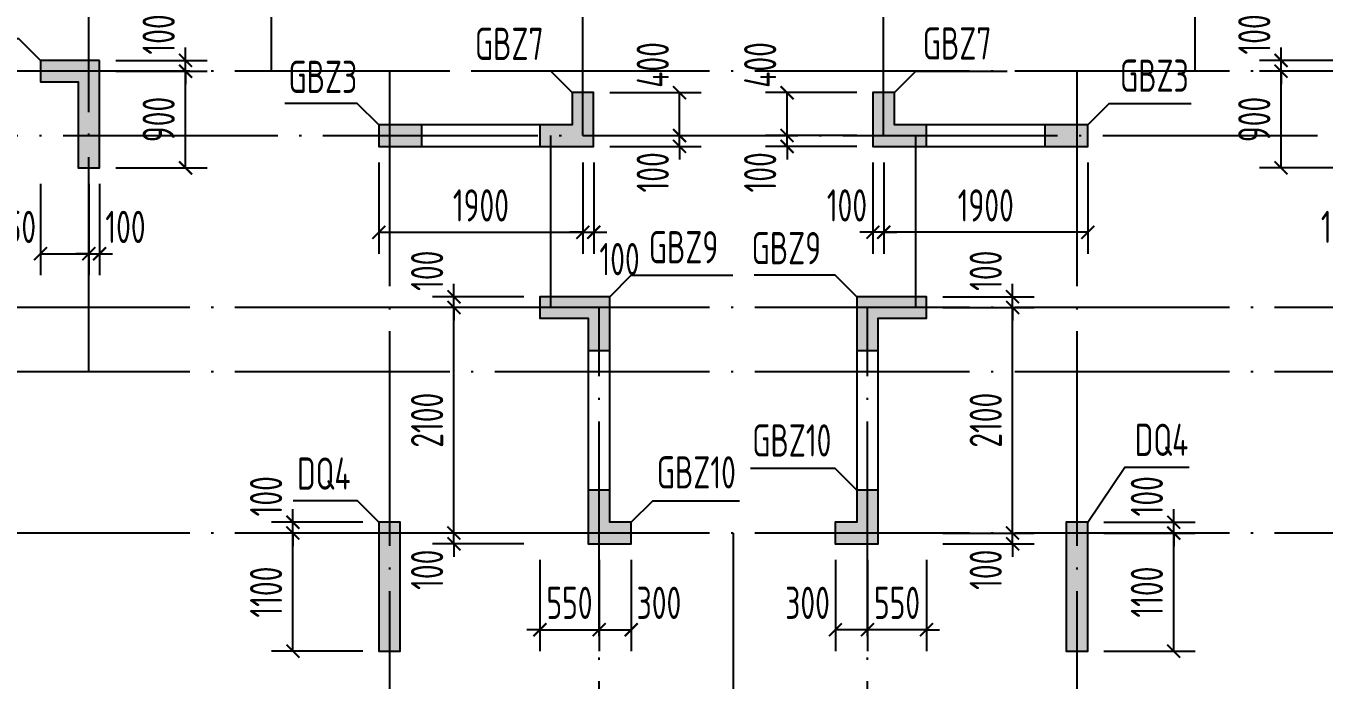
# Model space of a CAD drawing. Extents: x -812054 to 22247, y -644080 to 1003627.
# Drawn here: x -474868 to -462783, y -357095 to -351005 of the extents above; entities that cross this region are included whole.
import ezdxf
from ezdxf.enums import TextEntityAlignment as Align

# ---------------------------------------------------------------- set-up
doc = ezdxf.new("R2010")
doc.units = 0
doc.header["$LTSCALE"] = 1000
doc.linetypes.add('DOTE', pattern=[2.42, 2, -0.2, 0.02, -0.2])
doc.layers.get('0').update_dxf_attribs({"linetype": 'CONTINUOUS'})
doc.layers.get('DEFPOINTS').update_dxf_attribs({"linetype": 'CONTINUOUS'})
for name, color, linetype in [('A-DOTE', 10, 'DOTE'), ('S-Q墙实线', 6, 'CONTINUOUS'), ('S-Q墙标注', 3, 'CONTINUOUS'), ('S-X详图填充', 252, 'CONTINUOUS'), ('S-X详图实线', 4, 'CONTINUOUS'), ('S-Z柱编号', 6, 'CONTINUOUS')]:
    doc.layers.add(name, color=color, linetype=linetype)
doc.styles.add('TSSD_REIN', font='tssdeng.shx', dxfattribs={"width": 0.7, "height": 300, "bigfont": 'tssdchn.shx'})
doc.styles.add('结构文字', font='zstxt.shx', dxfattribs={"width": 0.7, "bigfont": 'zshz.shx'})
doc.dimstyles.new('STRUCK', dxfattribs={"dimtxt": 400, "dimasz": 121, "dimexe": 200, "dimexo": 150, "dimgap": 115, "dimtad": 1, "dimdec": 0, "dimdsep": 46, "dimtxsty": '结构文字', "dimblk": 'ARCHTICK', "dimcen": 400, "dimclrd": 3, "dimclre": 3, "dimclrt": 7, "dimadec": 0, "dimazin": 0, "dimtfac": 1, "dimtdec": 0, "dimtix": 1, "dimtmove": 2, "dimatfit": 3, "dimldrblk": '_DIMX', "dimfxl": 1, "dimtolj": 1, "dimtzin": 0, "dimarcsym": 0})

# ---------------------------------------------------------------- blocks, each defined once
blk = doc.blocks.new('20210726.16395156')
at = {"layer": 'A-DOTE'}
for p, q in [((11100, 10900), (11100, 18249.9)), ((12800, 13700), (12800, 18249.9)), ((15700, 13100.3), (15700, 18249.9)), ((18500, 13100.3), (18500, 18249.9)), ((21400, 13700), (21400, 18249.9)), ((55600, 13700), (3600, 13700)), ((13900.2, 13700), (13900, 3600)), ((20299.8, 13700), (20300, 3600)), ((3600, 13100.3), (55600, 13100.3)), ((15400, 11500), (15400, 13100)), ((18800, 11500), (18800, 13100)), ((55600, 11500), (3600, 11500)), ((15850, 3600), (15850, 11500)), ((18350, 3600.1), (18350, 11500)), ((55600, 10900), (3600, 10900)), ((55600, 9400), (3600, 9400)), ((17100, 9400), (17100, 3600))]:
    blk.add_line(p, q, dxfattribs=at)
blk = doc.blocks.new('_ArchTick')
at = {"color": 0, "linetype": 'ByBlock', "const_width": 0.15}
blk.add_lwpolyline([(-0.5, -0.5), (0.5, 0.5)], dxfattribs=at)
blk = doc.blocks.new('*D2035')
at = {"layer": 'DEFPOINTS', "color": 0, "transparency": 16777216}
for p in [(-474183, -351426), (-473383, -351426), (-474183, -352326)]:
    blk.add_point(p, dxfattribs=at)
at = {"layer": 'S-Q墙标注', "color": 3, "lineweight": -2, "transparency": 16777216}
for p, q in [((-474033, -351426), (-473183, -351426)), ((-473383, -352326), (-473383, -351426)), ((-474033, -352326), (-473183, -352326))]:
    blk.add_line(p, q, dxfattribs=at)
at = {"layer": 'S-Q墙标注', "color": 3, "lineweight": -2, "transparency": 16777216, "xscale": 121, "yscale": 121, "zscale": 121}
for p, rotation in [((-473383, -351426), 90), ((-473383, -352326), 270)]:
    blk.add_blockref('_ArchTick', p, dxfattribs=dict(at, rotation=rotation))
at = {"layer": 'S-Q墙标注', "color": 7, "transparency": 16777216, "insert": (-473633, -351876), "char_height": 300, "attachment_point": 5, "rotation": 90, "style": 'TSSD_REIN'}
blk.add_mtext('\\A1;900', dxfattribs=at)
blk = doc.blocks.new('_DIMX')
blk.add_line((-150, 0), (150, 0))
at = {"const_width": 50}
blk.add_lwpolyline([(-70, -70), (70, 70)], dxfattribs=at)
blk = doc.blocks.new('*D2036')
at = {"layer": 'DEFPOINTS', "color": 0, "transparency": 16777216}
for p in [(-474183, -351326), (-474183, -351426), (-473383, -351326)]:
    blk.add_point(p, dxfattribs=at)
at = {"layer": 'S-Q墙标注', "color": 3, "lineweight": -2, "transparency": 16777216}
for p, q in [((-473383, -351326), (-473383, -351205)), ((-474033, -351326), (-473183, -351326)), ((-474033, -351426), (-473183, -351426)), ((-473383, -351426), (-473383, -351326)), ((-473383, -351426), (-473383, -351547))]:
    blk.add_line(p, q, dxfattribs=at)
at = {"layer": 'S-Q墙标注', "color": 3, "lineweight": -2, "transparency": 16777216, "xscale": 121, "yscale": 121, "zscale": 121}
for p, rotation in [((-473383, -351326), 270), ((-473383, -351426), 90)]:
    blk.add_blockref('_ArchTick', p, dxfattribs=dict(at, rotation=rotation))
at = {"layer": 'S-Q墙标注', "color": 7, "transparency": 16777216, "insert": (-473633, -351084), "char_height": 300, "attachment_point": 5, "rotation": 90, "style": 'TSSD_REIN'}
blk.add_mtext('\\A1;100', dxfattribs=at)
blk = doc.blocks.new('*D2037')
at = {"layer": 'DEFPOINTS', "color": 0, "transparency": 16777216}
for p in [(-474733, -352326), (-474283, -352326), (-474283, -353126)]:
    blk.add_point(p, dxfattribs=at)
at = {"layer": 'S-Q墙标注', "color": 3, "lineweight": -2, "transparency": 16777216}
for p, q in [((-474733, -352476), (-474733, -353326)), ((-474283, -352476), (-474283, -353326)), ((-474733, -353126), (-474283, -353126))]:
    blk.add_line(p, q, dxfattribs=at)
at = {"layer": 'S-Q墙标注', "color": 3, "lineweight": -2, "transparency": 16777216, "xscale": 121, "yscale": 121, "zscale": 121, "rotation": 180}
blk.add_blockref('_ArchTick', (-474733, -353126), dxfattribs=at)
at = {"layer": 'S-Q墙标注', "color": 3, "lineweight": -2, "transparency": 16777216, "xscale": 121, "yscale": 121, "zscale": 121}
blk.add_blockref('_ArchTick', (-474283, -353126), dxfattribs=at)
at = {"layer": 'S-Q墙标注', "color": 7, "transparency": 16777216, "insert": (-474991, -352876), "char_height": 300, "attachment_point": 5, "style": 'TSSD_REIN'}
blk.add_mtext('\\A1;450', dxfattribs=at)
blk = doc.blocks.new('*D2038')
at = {"layer": 'DEFPOINTS', "color": 0, "transparency": 16777216}
for p in [(-474283, -352326), (-474183, -352326), (-474183, -353126)]:
    blk.add_point(p, dxfattribs=at)
at = {"layer": 'S-Q墙标注', "color": 3, "lineweight": -2, "transparency": 16777216}
for p, q in [((-474283, -352476), (-474283, -353326)), ((-474183, -352476), (-474183, -353326)), ((-474283, -353126), (-474404, -353126)), ((-474283, -353126), (-474183, -353126)), ((-474183, -353126), (-474062, -353126))]:
    blk.add_line(p, q, dxfattribs=at)
at = {"layer": 'S-Q墙标注', "color": 3, "lineweight": -2, "transparency": 16777216, "xscale": 121, "yscale": 121, "zscale": 121}
blk.add_blockref('_ArchTick', (-474283, -353126), dxfattribs=at)
at = {"layer": 'S-Q墙标注', "color": 3, "lineweight": -2, "transparency": 16777216, "xscale": 121, "yscale": 121, "zscale": 121, "rotation": 180}
blk.add_blockref('_ArchTick', (-474183, -353126), dxfattribs=at)
at = {"layer": 'S-Q墙标注', "color": 7, "transparency": 16777216, "insert": (-473942, -352876), "char_height": 300, "attachment_point": 5, "style": 'TSSD_REIN'}
blk.add_mtext('\\A1;100', dxfattribs=at)
blk = doc.blocks.new('*D2039')
at = {"layer": 'DEFPOINTS', "color": 0, "transparency": 16777216}
for p in [(-469583, -352026), (-468783, -352026), (-469583, -352126)]:
    blk.add_point(p, dxfattribs=at)
at = {"layer": 'S-Q墙标注', "color": 3, "lineweight": -2, "transparency": 16777216}
for p, q in [((-468783, -352026), (-468783, -351905)), ((-469433, -352026), (-468583, -352026)), ((-468783, -352126), (-468783, -352026)), ((-469433, -352126), (-468583, -352126)), ((-468783, -352126), (-468783, -352247))]:
    blk.add_line(p, q, dxfattribs=at)
at = {"layer": 'S-Q墙标注', "color": 3, "lineweight": -2, "transparency": 16777216, "xscale": 121, "yscale": 121, "zscale": 121}
for p, rotation in [((-468783, -352026), 270), ((-468783, -352126), 90)]:
    blk.add_blockref('_ArchTick', p, dxfattribs=dict(at, rotation=rotation))
at = {"layer": 'S-Q墙标注', "color": 7, "transparency": 16777216, "insert": (-469033, -352368), "char_height": 300, "attachment_point": 5, "rotation": 90, "style": 'TSSD_REIN'}
blk.add_mtext('\\A1;100', dxfattribs=at)
blk = doc.blocks.new('*D2040')
at = {"layer": 'DEFPOINTS', "color": 0, "transparency": 16777216}
for p in [(-469583, -351626), (-468783, -351626), (-469583, -352026)]:
    blk.add_point(p, dxfattribs=at)
at = {"layer": 'S-Q墙标注', "color": 3, "lineweight": -2, "transparency": 16777216}
for p, q in [((-469433, -351626), (-468583, -351626)), ((-468783, -352026), (-468783, -351626)), ((-469433, -352026), (-468583, -352026))]:
    blk.add_line(p, q, dxfattribs=at)
at = {"layer": 'S-Q墙标注', "color": 3, "lineweight": -2, "transparency": 16777216, "xscale": 121, "yscale": 121, "zscale": 121}
for p, rotation in [((-468783, -351626), 90), ((-468783, -352026), 270)]:
    blk.add_blockref('_ArchTick', p, dxfattribs=dict(at, rotation=rotation))
at = {"layer": 'S-Q墙标注', "color": 7, "transparency": 16777216, "insert": (-469033, -351368), "char_height": 300, "attachment_point": 5, "rotation": 90, "style": 'TSSD_REIN'}
blk.add_mtext('\\A1;400', dxfattribs=at)
blk = doc.blocks.new('*D2041')
at = {"layer": 'DEFPOINTS', "color": 0, "transparency": 16777216}
for p in [(-471583, -352126), (-469683, -352126), (-469683, -352926)]:
    blk.add_point(p, dxfattribs=at)
at = {"layer": 'S-Q墙标注', "color": 3, "lineweight": -2, "transparency": 16777216}
for p, q in [((-471583, -352276), (-471583, -353126)), ((-469683, -352276), (-469683, -353126)), ((-471583, -352926), (-469683, -352926))]:
    blk.add_line(p, q, dxfattribs=at)
at = {"layer": 'S-Q墙标注', "color": 3, "lineweight": -2, "transparency": 16777216, "xscale": 121, "yscale": 121, "zscale": 121, "rotation": 180}
blk.add_blockref('_ArchTick', (-471583, -352926), dxfattribs=at)
at = {"layer": 'S-Q墙标注', "color": 3, "lineweight": -2, "transparency": 16777216, "xscale": 121, "yscale": 121, "zscale": 121}
blk.add_blockref('_ArchTick', (-469683, -352926), dxfattribs=at)
at = {"layer": 'S-Q墙标注', "color": 7, "transparency": 16777216, "insert": (-470633, -352676), "char_height": 300, "attachment_point": 5, "style": 'TSSD_REIN'}
blk.add_mtext('\\A1;1900', dxfattribs=at)
blk = doc.blocks.new('*D2042')
at = {"layer": 'DEFPOINTS', "color": 0, "transparency": 16777216}
for p in [(-469683, -352126), (-469583, -352126), (-469583, -352926)]:
    blk.add_point(p, dxfattribs=at)
at = {"layer": 'S-Q墙标注', "color": 3, "lineweight": -2, "transparency": 16777216}
for p, q in [((-469683, -352276), (-469683, -353126)), ((-469583, -352276), (-469583, -353126)), ((-469683, -352926), (-469804, -352926)), ((-469683, -352926), (-469583, -352926)), ((-469583, -352926), (-469462, -352926))]:
    blk.add_line(p, q, dxfattribs=at)
at = {"layer": 'S-Q墙标注', "color": 3, "lineweight": -2, "transparency": 16777216, "xscale": 121, "yscale": 121, "zscale": 121}
blk.add_blockref('_ArchTick', (-469683, -352926), dxfattribs=at)
at = {"layer": 'S-Q墙标注', "color": 3, "lineweight": -2, "transparency": 16777216, "xscale": 121, "yscale": 121, "zscale": 121, "rotation": 180}
blk.add_blockref('_ArchTick', (-469583, -352926), dxfattribs=at)
at = {"layer": 'S-Q墙标注', "color": 7, "transparency": 16777216, "insert": (-469342, -353176), "char_height": 300, "attachment_point": 5, "style": 'TSSD_REIN'}
blk.add_mtext('\\A1;100', dxfattribs=at)
blk = doc.blocks.new('*D2047')
at = {"layer": 'DEFPOINTS', "color": 0, "transparency": 16777216}
for p in [(-470884, -355726), (-470084, -355726), (-470084, -355826)]:
    blk.add_point(p, dxfattribs=at)
at = {"layer": 'S-Q墙标注', "color": 3, "lineweight": -2, "transparency": 16777216}
for p, q in [((-470884, -355726), (-470884, -355605)), ((-470234, -355726), (-471084, -355726)), ((-470884, -355826), (-470884, -355726)), ((-470234, -355826), (-471084, -355826)), ((-470884, -355826), (-470884, -355947))]:
    blk.add_line(p, q, dxfattribs=at)
at = {"layer": 'S-Q墙标注', "color": 3, "lineweight": -2, "transparency": 16777216, "xscale": 121, "yscale": 121, "zscale": 121}
for p, rotation in [((-470884, -355726), 270), ((-470884, -355826), 90)]:
    blk.add_blockref('_ArchTick', p, dxfattribs=dict(at, rotation=rotation))
at = {"layer": 'S-Q墙标注', "color": 7, "transparency": 16777216, "insert": (-471134, -356068), "char_height": 300, "attachment_point": 5, "rotation": 90, "style": 'TSSD_REIN'}
blk.add_mtext('\\A1;100', dxfattribs=at)
blk = doc.blocks.new('*D2048')
at = {"layer": 'DEFPOINTS', "color": 0, "transparency": 16777216}
for p in [(-470884, -353626), (-470084, -353626), (-470084, -355726)]:
    blk.add_point(p, dxfattribs=at)
at = {"layer": 'S-Q墙标注', "color": 3, "lineweight": -2, "transparency": 16777216}
for p, q in [((-470234, -353626), (-471084, -353626)), ((-470884, -355726), (-470884, -353626)), ((-470234, -355726), (-471084, -355726))]:
    blk.add_line(p, q, dxfattribs=at)
at = {"layer": 'S-Q墙标注', "color": 3, "lineweight": -2, "transparency": 16777216, "xscale": 121, "yscale": 121, "zscale": 121}
for p, rotation in [((-470884, -353626), 90), ((-470884, -355726), 270)]:
    blk.add_blockref('_ArchTick', p, dxfattribs=dict(at, rotation=rotation))
at = {"layer": 'S-Q墙标注', "color": 7, "transparency": 16777216, "insert": (-471134, -354676), "char_height": 300, "attachment_point": 5, "rotation": 90, "style": 'TSSD_REIN'}
blk.add_mtext('\\A1;2100', dxfattribs=at)
blk = doc.blocks.new('*D2049')
at = {"layer": 'DEFPOINTS', "color": 0, "transparency": 16777216}
for p in [(-470884, -353526), (-470084, -353526), (-470084, -353626)]:
    blk.add_point(p, dxfattribs=at)
at = {"layer": 'S-Q墙标注', "color": 3, "lineweight": -2, "transparency": 16777216}
for p, q in [((-470884, -353526), (-470884, -353405)), ((-470234, -353526), (-471084, -353526)), ((-470884, -353626), (-470884, -353526)), ((-470234, -353626), (-471084, -353626)), ((-470884, -353626), (-470884, -353747))]:
    blk.add_line(p, q, dxfattribs=at)
at = {"layer": 'S-Q墙标注', "color": 3, "lineweight": -2, "transparency": 16777216, "xscale": 121, "yscale": 121, "zscale": 121}
for p, rotation in [((-470884, -353526), 270), ((-470884, -353626), 90)]:
    blk.add_blockref('_ArchTick', p, dxfattribs=dict(at, rotation=rotation))
at = {"layer": 'S-Q墙标注', "color": 7, "transparency": 16777216, "insert": (-471134, -353284), "char_height": 300, "attachment_point": 5, "rotation": 90, "style": 'TSSD_REIN'}
blk.add_mtext('\\A1;100', dxfattribs=at)
blk = doc.blocks.new('*D2066')
at = {"layer": 'DEFPOINTS', "color": 0, "transparency": 16777216}
for p in [(-463183, -351426), (-462383, -351426), (-462383, -352326)]:
    blk.add_point(p, dxfattribs=at)
at = {"layer": 'S-Q墙标注', "color": 3, "lineweight": -2, "transparency": 16777216}
for p, q in [((-462533, -351426), (-463383, -351426)), ((-463183, -352326), (-463183, -351426)), ((-462533, -352326), (-463383, -352326))]:
    blk.add_line(p, q, dxfattribs=at)
at = {"layer": 'S-Q墙标注', "color": 3, "lineweight": -2, "transparency": 16777216, "xscale": 121, "yscale": 121, "zscale": 121}
for p, rotation in [((-463183, -351426), 90), ((-463183, -352326), 270)]:
    blk.add_blockref('_ArchTick', p, dxfattribs=dict(at, rotation=rotation))
at = {"layer": 'S-Q墙标注', "color": 7, "transparency": 16777216, "insert": (-463433, -351876), "char_height": 300, "attachment_point": 5, "rotation": 90, "style": 'TSSD_REIN'}
blk.add_mtext('\\A1;900', dxfattribs=at)
blk = doc.blocks.new('*D2067')
at = {"layer": 'DEFPOINTS', "color": 0, "transparency": 16777216}
for p in [(-463183, -351326), (-462383, -351326), (-462383, -351426)]:
    blk.add_point(p, dxfattribs=at)
at = {"layer": 'S-Q墙标注', "color": 3, "lineweight": -2, "transparency": 16777216}
for p, q in [((-463183, -351326), (-463183, -351205)), ((-462533, -351326), (-463383, -351326)), ((-462533, -351426), (-463383, -351426)), ((-463183, -351426), (-463183, -351326)), ((-463183, -351426), (-463183, -351547))]:
    blk.add_line(p, q, dxfattribs=at)
at = {"layer": 'S-Q墙标注', "color": 3, "lineweight": -2, "transparency": 16777216, "xscale": 121, "yscale": 121, "zscale": 121}
for p, rotation in [((-463183, -351326), 270), ((-463183, -351426), 90)]:
    blk.add_blockref('_ArchTick', p, dxfattribs=dict(at, rotation=rotation))
at = {"layer": 'S-Q墙标注', "color": 7, "transparency": 16777216, "insert": (-463433, -351084), "char_height": 300, "attachment_point": 5, "rotation": 90, "style": 'TSSD_REIN'}
blk.add_mtext('\\A1;100', dxfattribs=at)
blk = doc.blocks.new('*D2069')
at = {"layer": 'DEFPOINTS', "color": 0, "transparency": 16777216}
for p in [(-462383, -352326), (-462283, -352326), (-462383, -353126)]:
    blk.add_point(p, dxfattribs=at)
at = {"layer": 'S-Q墙标注', "color": 3, "lineweight": -2, "transparency": 16777216}
for p, q in [((-462383, -352476), (-462383, -353326)), ((-462283, -352476), (-462283, -353326)), ((-462383, -353126), (-462504, -353126)), ((-462283, -353126), (-462383, -353126)), ((-462283, -353126), (-462162, -353126))]:
    blk.add_line(p, q, dxfattribs=at)
at = {"layer": 'S-Q墙标注', "color": 3, "lineweight": -2, "transparency": 16777216, "xscale": 121, "yscale": 121, "zscale": 121}
blk.add_blockref('_ArchTick', (-462383, -353126), dxfattribs=at)
at = {"layer": 'S-Q墙标注', "color": 3, "lineweight": -2, "transparency": 16777216, "xscale": 121, "yscale": 121, "zscale": 121, "rotation": 180}
blk.add_blockref('_ArchTick', (-462283, -353126), dxfattribs=at)
at = {"layer": 'S-Q墙标注', "color": 7, "transparency": 16777216, "insert": (-462625, -352876), "char_height": 300, "attachment_point": 5, "style": 'TSSD_REIN'}
blk.add_mtext('\\A1;100', dxfattribs=at)
blk = doc.blocks.new('*D2070')
at = {"layer": 'DEFPOINTS', "color": 0, "transparency": 16777216}
for p in [(-467783, -352026), (-466983, -352026), (-466983, -352126)]:
    blk.add_point(p, dxfattribs=at)
at = {"layer": 'S-Q墙标注', "color": 3, "lineweight": -2, "transparency": 16777216}
for p, q in [((-467783, -352026), (-467783, -351905)), ((-467133, -352026), (-467983, -352026)), ((-467783, -352126), (-467783, -352026)), ((-467133, -352126), (-467983, -352126)), ((-467783, -352126), (-467783, -352247))]:
    blk.add_line(p, q, dxfattribs=at)
at = {"layer": 'S-Q墙标注', "color": 3, "lineweight": -2, "transparency": 16777216, "xscale": 121, "yscale": 121, "zscale": 121}
for p, rotation in [((-467783, -352026), 270), ((-467783, -352126), 90)]:
    blk.add_blockref('_ArchTick', p, dxfattribs=dict(at, rotation=rotation))
at = {"layer": 'S-Q墙标注', "color": 7, "transparency": 16777216, "insert": (-468033, -352368), "char_height": 300, "attachment_point": 5, "rotation": 90, "style": 'TSSD_REIN'}
blk.add_mtext('\\A1;100', dxfattribs=at)
blk = doc.blocks.new('*D2071')
at = {"layer": 'DEFPOINTS', "color": 0, "transparency": 16777216}
for p in [(-467783, -351626), (-466983, -351626), (-466983, -352026)]:
    blk.add_point(p, dxfattribs=at)
at = {"layer": 'S-Q墙标注', "color": 3, "lineweight": -2, "transparency": 16777216}
for p, q in [((-467133, -351626), (-467983, -351626)), ((-467783, -352026), (-467783, -351626)), ((-467133, -352026), (-467983, -352026))]:
    blk.add_line(p, q, dxfattribs=at)
at = {"layer": 'S-Q墙标注', "color": 3, "lineweight": -2, "transparency": 16777216, "xscale": 121, "yscale": 121, "zscale": 121}
for p, rotation in [((-467783, -351626), 90), ((-467783, -352026), 270)]:
    blk.add_blockref('_ArchTick', p, dxfattribs=dict(at, rotation=rotation))
at = {"layer": 'S-Q墙标注', "color": 7, "transparency": 16777216, "insert": (-468033, -351368), "char_height": 300, "attachment_point": 5, "rotation": 90, "style": 'TSSD_REIN'}
blk.add_mtext('\\A1;400', dxfattribs=at)
blk = doc.blocks.new('*D2072')
at = {"layer": 'DEFPOINTS', "color": 0, "transparency": 16777216}
for p in [(-466883, -352126), (-464983, -352126), (-466883, -352926)]:
    blk.add_point(p, dxfattribs=at)
at = {"layer": 'S-Q墙标注', "color": 3, "lineweight": -2, "transparency": 16777216}
for p, q in [((-466883, -352276), (-466883, -353126)), ((-464983, -352276), (-464983, -353126)), ((-464983, -352926), (-466883, -352926))]:
    blk.add_line(p, q, dxfattribs=at)
at = {"layer": 'S-Q墙标注', "color": 3, "lineweight": -2, "transparency": 16777216, "xscale": 121, "yscale": 121, "zscale": 121, "rotation": 180}
blk.add_blockref('_ArchTick', (-466883, -352926), dxfattribs=at)
at = {"layer": 'S-Q墙标注', "color": 3, "lineweight": -2, "transparency": 16777216, "xscale": 121, "yscale": 121, "zscale": 121}
blk.add_blockref('_ArchTick', (-464983, -352926), dxfattribs=at)
at = {"layer": 'S-Q墙标注', "color": 7, "transparency": 16777216, "insert": (-465933, -352676), "char_height": 300, "attachment_point": 5, "style": 'TSSD_REIN'}
blk.add_mtext('\\A1;1900', dxfattribs=at)
blk = doc.blocks.new('*D2073')
at = {"layer": 'DEFPOINTS', "color": 0, "transparency": 16777216}
for p in [(-466983, -352126), (-466883, -352126), (-466983, -352926)]:
    blk.add_point(p, dxfattribs=at)
at = {"layer": 'S-Q墙标注', "color": 3, "lineweight": -2, "transparency": 16777216}
for p, q in [((-466983, -352276), (-466983, -353126)), ((-466883, -352276), (-466883, -353126)), ((-466983, -352926), (-467104, -352926)), ((-466883, -352926), (-466983, -352926)), ((-466883, -352926), (-466762, -352926))]:
    blk.add_line(p, q, dxfattribs=at)
at = {"layer": 'S-Q墙标注', "color": 3, "lineweight": -2, "transparency": 16777216, "xscale": 121, "yscale": 121, "zscale": 121}
blk.add_blockref('_ArchTick', (-466983, -352926), dxfattribs=at)
at = {"layer": 'S-Q墙标注', "color": 3, "lineweight": -2, "transparency": 16777216, "xscale": 121, "yscale": 121, "zscale": 121, "rotation": 180}
blk.add_blockref('_ArchTick', (-466883, -352926), dxfattribs=at)
at = {"layer": 'S-Q墙标注', "color": 7, "transparency": 16777216, "insert": (-467225, -352676), "char_height": 300, "attachment_point": 5, "style": 'TSSD_REIN'}
blk.add_mtext('\\A1;100', dxfattribs=at)
blk = doc.blocks.new('*D2078')
at = {"layer": 'DEFPOINTS', "color": 0, "transparency": 16777216}
for p in [(-466483, -355726), (-465683, -355726), (-466483, -355826)]:
    blk.add_point(p, dxfattribs=at)
at = {"layer": 'S-Q墙标注', "color": 3, "lineweight": -2, "transparency": 16777216}
for p, q in [((-465683, -355726), (-465683, -355605)), ((-466333, -355726), (-465483, -355726)), ((-465683, -355826), (-465683, -355726)), ((-466333, -355826), (-465483, -355826)), ((-465683, -355826), (-465683, -355947))]:
    blk.add_line(p, q, dxfattribs=at)
at = {"layer": 'S-Q墙标注', "color": 3, "lineweight": -2, "transparency": 16777216, "xscale": 121, "yscale": 121, "zscale": 121}
for p, rotation in [((-465683, -355726), 270), ((-465683, -355826), 90)]:
    blk.add_blockref('_ArchTick', p, dxfattribs=dict(at, rotation=rotation))
at = {"layer": 'S-Q墙标注', "color": 7, "transparency": 16777216, "insert": (-465933, -356068), "char_height": 300, "attachment_point": 5, "rotation": 90, "style": 'TSSD_REIN'}
blk.add_mtext('\\A1;100', dxfattribs=at)
blk = doc.blocks.new('*D2079')
at = {"layer": 'DEFPOINTS', "color": 0, "transparency": 16777216}
for p in [(-466483, -353626), (-465683, -353626), (-466483, -355726)]:
    blk.add_point(p, dxfattribs=at)
at = {"layer": 'S-Q墙标注', "color": 3, "lineweight": -2, "transparency": 16777216}
for p, q in [((-466333, -353626), (-465483, -353626)), ((-465683, -355726), (-465683, -353626)), ((-466333, -355726), (-465483, -355726))]:
    blk.add_line(p, q, dxfattribs=at)
at = {"layer": 'S-Q墙标注', "color": 3, "lineweight": -2, "transparency": 16777216, "xscale": 121, "yscale": 121, "zscale": 121}
for p, rotation in [((-465683, -353626), 90), ((-465683, -355726), 270)]:
    blk.add_blockref('_ArchTick', p, dxfattribs=dict(at, rotation=rotation))
at = {"layer": 'S-Q墙标注', "color": 7, "transparency": 16777216, "insert": (-465933, -354676), "char_height": 300, "attachment_point": 5, "rotation": 90, "style": 'TSSD_REIN'}
blk.add_mtext('\\A1;2100', dxfattribs=at)
blk = doc.blocks.new('*D2080')
at = {"layer": 'DEFPOINTS', "color": 0, "transparency": 16777216}
for p in [(-466483, -353526), (-465683, -353526), (-466483, -353626)]:
    blk.add_point(p, dxfattribs=at)
at = {"layer": 'S-Q墙标注', "color": 3, "lineweight": -2, "transparency": 16777216}
for p, q in [((-465683, -353526), (-465683, -353405)), ((-466333, -353526), (-465483, -353526)), ((-465683, -353626), (-465683, -353526)), ((-466333, -353626), (-465483, -353626)), ((-465683, -353626), (-465683, -353747))]:
    blk.add_line(p, q, dxfattribs=at)
at = {"layer": 'S-Q墙标注', "color": 3, "lineweight": -2, "transparency": 16777216, "xscale": 121, "yscale": 121, "zscale": 121}
for p, rotation in [((-465683, -353526), 270), ((-465683, -353626), 90)]:
    blk.add_blockref('_ArchTick', p, dxfattribs=dict(at, rotation=rotation))
at = {"layer": 'S-Q墙标注', "color": 7, "transparency": 16777216, "insert": (-465933, -353284), "char_height": 300, "attachment_point": 5, "rotation": 90, "style": 'TSSD_REIN'}
blk.add_mtext('\\A1;100', dxfattribs=at)
blk = doc.blocks.new('*D2304')
at = {"layer": 'DEFPOINTS', "color": 0, "transparency": 16777216}
for p in [(-470083, -355826), (-469533, -355826), (-469533, -356626)]:
    blk.add_point(p, dxfattribs=at)
at = {"layer": 'S-Q墙标注', "color": 3, "lineweight": -2, "transparency": 16777216}
for p, q in [((-470083, -355976), (-470083, -356826)), ((-469533, -355976), (-469533, -356826)), ((-470083, -356626), (-470204, -356626)), ((-470083, -356626), (-469533, -356626)), ((-469533, -356626), (-469412, -356626))]:
    blk.add_line(p, q, dxfattribs=at)
at = {"layer": 'S-Q墙标注', "color": 3, "lineweight": -2, "transparency": 16777216, "xscale": 121, "yscale": 121, "zscale": 121}
blk.add_blockref('_ArchTick', (-470083, -356626), dxfattribs=at)
at = {"layer": 'S-Q墙标注', "color": 3, "lineweight": -2, "transparency": 16777216, "xscale": 121, "yscale": 121, "zscale": 121, "rotation": 180}
blk.add_blockref('_ArchTick', (-469533, -356626), dxfattribs=at)
at = {"layer": 'S-Q墙标注', "color": 7, "transparency": 16777216, "insert": (-469808, -356376), "char_height": 300, "attachment_point": 5, "style": 'TSSD_REIN'}
blk.add_mtext('\\A1;550', dxfattribs=at)
blk = doc.blocks.new('*D2305')
at = {"layer": 'DEFPOINTS', "color": 0, "transparency": 16777216}
for p in [(-469533, -355826), (-469233, -355826), (-469233, -356626)]:
    blk.add_point(p, dxfattribs=at)
at = {"layer": 'S-Q墙标注', "color": 3, "lineweight": -2, "transparency": 16777216}
for p, q in [((-469533, -355976), (-469533, -356826)), ((-469233, -355976), (-469233, -356826)), ((-469533, -356626), (-469233, -356626))]:
    blk.add_line(p, q, dxfattribs=at)
at = {"layer": 'S-Q墙标注', "color": 3, "lineweight": -2, "transparency": 16777216, "xscale": 121, "yscale": 121, "zscale": 121, "rotation": 180}
blk.add_blockref('_ArchTick', (-469533, -356626), dxfattribs=at)
at = {"layer": 'S-Q墙标注', "color": 3, "lineweight": -2, "transparency": 16777216, "xscale": 121, "yscale": 121, "zscale": 121}
blk.add_blockref('_ArchTick', (-469233, -356626), dxfattribs=at)
at = {"layer": 'S-Q墙标注', "color": 7, "transparency": 16777216, "insert": (-468975, -356376), "char_height": 300, "attachment_point": 5, "style": 'TSSD_REIN'}
blk.add_mtext('\\A1;300', dxfattribs=at)
blk = doc.blocks.new('*D2306')
at = {"layer": 'DEFPOINTS', "color": 0, "transparency": 16777216}
for p in [(-467033, -355826), (-466484, -355826), (-467033, -356626)]:
    blk.add_point(p, dxfattribs=at)
at = {"layer": 'S-Q墙标注', "color": 3, "lineweight": -2, "transparency": 16777216}
for p, q in [((-467033, -355976), (-467033, -356826)), ((-466484, -355976), (-466484, -356826)), ((-467033, -356626), (-467154, -356626)), ((-466484, -356626), (-467033, -356626)), ((-466484, -356626), (-466363, -356626))]:
    blk.add_line(p, q, dxfattribs=at)
at = {"layer": 'S-Q墙标注', "color": 3, "lineweight": -2, "transparency": 16777216, "xscale": 121, "yscale": 121, "zscale": 121}
blk.add_blockref('_ArchTick', (-467033, -356626), dxfattribs=at)
at = {"layer": 'S-Q墙标注', "color": 3, "lineweight": -2, "transparency": 16777216, "xscale": 121, "yscale": 121, "zscale": 121, "rotation": 180}
blk.add_blockref('_ArchTick', (-466484, -356626), dxfattribs=at)
at = {"layer": 'S-Q墙标注', "color": 7, "transparency": 16777216, "insert": (-466759, -356376), "char_height": 300, "attachment_point": 5, "style": 'TSSD_REIN'}
blk.add_mtext('\\A1;550', dxfattribs=at)
blk = doc.blocks.new('*D2307')
at = {"layer": 'DEFPOINTS', "color": 0, "transparency": 16777216}
for p in [(-467333, -355826), (-467033, -355826), (-467333, -356626)]:
    blk.add_point(p, dxfattribs=at)
at = {"layer": 'S-Q墙标注', "color": 3, "lineweight": -2, "transparency": 16777216}
for p, q in [((-467333, -355976), (-467333, -356826)), ((-467033, -355976), (-467033, -356826)), ((-467033, -356626), (-467333, -356626))]:
    blk.add_line(p, q, dxfattribs=at)
at = {"layer": 'S-Q墙标注', "color": 3, "lineweight": -2, "transparency": 16777216, "xscale": 121, "yscale": 121, "zscale": 121, "rotation": 180}
blk.add_blockref('_ArchTick', (-467333, -356626), dxfattribs=at)
at = {"layer": 'S-Q墙标注', "color": 3, "lineweight": -2, "transparency": 16777216, "xscale": 121, "yscale": 121, "zscale": 121}
blk.add_blockref('_ArchTick', (-467033, -356626), dxfattribs=at)
at = {"layer": 'S-Q墙标注', "color": 7, "transparency": 16777216, "insert": (-467592, -356376), "char_height": 300, "attachment_point": 5, "style": 'TSSD_REIN'}
blk.add_mtext('\\A1;300', dxfattribs=at)
blk = doc.blocks.new('*D2437')
at = {"layer": 'DEFPOINTS', "color": 0, "transparency": 16777216}
for p in [(-472383, -355726), (-471583, -355726), (-471583, -356826)]:
    blk.add_point(p, dxfattribs=at)
at = {"layer": 'S-Q墙标注', "color": 3, "lineweight": -2, "transparency": 16777216}
for p, q in [((-471733, -355726), (-472583, -355726)), ((-472383, -356826), (-472383, -355726)), ((-471733, -356826), (-472583, -356826))]:
    blk.add_line(p, q, dxfattribs=at)
at = {"layer": 'S-Q墙标注', "color": 3, "lineweight": -2, "transparency": 16777216, "xscale": 121, "yscale": 121, "zscale": 121}
for p, rotation in [((-472383, -355726), 90), ((-472383, -356826), 270)]:
    blk.add_blockref('_ArchTick', p, dxfattribs=dict(at, rotation=rotation))
at = {"layer": 'S-Q墙标注', "color": 7, "transparency": 16777216, "insert": (-472633, -356276), "char_height": 300, "attachment_point": 5, "rotation": 90, "style": 'TSSD_REIN'}
blk.add_mtext('\\A1;1100', dxfattribs=at)
blk = doc.blocks.new('*D2438')
at = {"layer": 'DEFPOINTS', "color": 0, "transparency": 16777216}
for p in [(-472383, -355626), (-471583, -355626), (-471583, -355726)]:
    blk.add_point(p, dxfattribs=at)
at = {"layer": 'S-Q墙标注', "color": 3, "lineweight": -2, "transparency": 16777216}
for p, q in [((-472383, -355626), (-472383, -355505)), ((-471733, -355626), (-472583, -355626)), ((-472383, -355726), (-472383, -355626)), ((-471733, -355726), (-472583, -355726)), ((-472383, -355726), (-472383, -355847))]:
    blk.add_line(p, q, dxfattribs=at)
at = {"layer": 'S-Q墙标注', "color": 3, "lineweight": -2, "transparency": 16777216, "xscale": 121, "yscale": 121, "zscale": 121}
for p, rotation in [((-472383, -355626), 270), ((-472383, -355726), 90)]:
    blk.add_blockref('_ArchTick', p, dxfattribs=dict(at, rotation=rotation))
at = {"layer": 'S-Q墙标注', "color": 7, "transparency": 16777216, "insert": (-472633, -355384), "char_height": 300, "attachment_point": 5, "rotation": 90, "style": 'TSSD_REIN'}
blk.add_mtext('\\A1;100', dxfattribs=at)
blk = doc.blocks.new('*D2439')
at = {"layer": 'DEFPOINTS', "color": 0, "transparency": 16777216}
for p in [(-464983, -355726), (-464183, -355726), (-464983, -356826)]:
    blk.add_point(p, dxfattribs=at)
at = {"layer": 'S-Q墙标注', "color": 3, "lineweight": -2, "transparency": 16777216}
for p, q in [((-464833, -355726), (-463983, -355726)), ((-464183, -356826), (-464183, -355726)), ((-464833, -356826), (-463983, -356826))]:
    blk.add_line(p, q, dxfattribs=at)
at = {"layer": 'S-Q墙标注', "color": 3, "lineweight": -2, "transparency": 16777216, "xscale": 121, "yscale": 121, "zscale": 121}
for p, rotation in [((-464183, -355726), 90), ((-464183, -356826), 270)]:
    blk.add_blockref('_ArchTick', p, dxfattribs=dict(at, rotation=rotation))
at = {"layer": 'S-Q墙标注', "color": 7, "transparency": 16777216, "insert": (-464433, -356276), "char_height": 300, "attachment_point": 5, "rotation": 90, "style": 'TSSD_REIN'}
blk.add_mtext('\\A1;1100', dxfattribs=at)
blk = doc.blocks.new('*D2440')
at = {"layer": 'DEFPOINTS', "color": 0, "transparency": 16777216}
for p in [(-464983, -355626), (-464183, -355626), (-464983, -355726)]:
    blk.add_point(p, dxfattribs=at)
at = {"layer": 'S-Q墙标注', "color": 3, "lineweight": -2, "transparency": 16777216}
for p, q in [((-464183, -355626), (-464183, -355505)), ((-464833, -355626), (-463983, -355626)), ((-464183, -355726), (-464183, -355626)), ((-464833, -355726), (-463983, -355726)), ((-464183, -355726), (-464183, -355847))]:
    blk.add_line(p, q, dxfattribs=at)
at = {"layer": 'S-Q墙标注', "color": 3, "lineweight": -2, "transparency": 16777216, "xscale": 121, "yscale": 121, "zscale": 121}
for p, rotation in [((-464183, -355626), 270), ((-464183, -355726), 90)]:
    blk.add_blockref('_ArchTick', p, dxfattribs=dict(at, rotation=rotation))
at = {"layer": 'S-Q墙标注', "color": 7, "transparency": 16777216, "insert": (-464433, -355384), "char_height": 300, "attachment_point": 5, "rotation": 90, "style": 'TSSD_REIN'}
blk.add_mtext('\\A1;100', dxfattribs=at)

msp = doc.modelspace()

# ---------------------------------------------------------------- hatches: boundary and pattern name
at = {"layer": 'S-X详图填充'}
h = msp.add_hatch(color=256, dxfattribs=at)
h.dxf.hatch_style = 1
h.paths.add_polyline_path([(-474183.46, -351326.27), (-474733.37, -351326.27), (-474733.37, -351526.27), (-474383.46, -351526.27), (-474383.46, -352326.27), (-474183.46, -352326.27)])
h = msp.add_hatch(color=256, dxfattribs=at)
h.dxf.hatch_style = 1
h.paths.add_polyline_path([(-470083.47, -351926), (-470083.47, -352126), (-469583.47, -352126), (-469583.47, -351626), (-469783.47, -351626), (-469783.47, -351926)])
h = msp.add_hatch(color=256, dxfattribs=at)
h.dxf.hatch_style = 1
h.paths.add_polyline_path([(-466483.46, -352126), (-466483.46, -351926), (-466783.46, -351926), (-466783.46, -351626), (-466983.46, -351626), (-466983.46, -352126)])
h = msp.add_hatch(color=256, dxfattribs=at)
h.dxf.hatch_style = 1
h.paths.add_polyline_path([(-471183.46, -352126), (-471183.46, -351926), (-471583.46, -351926), (-471583.46, -352126)])
h = msp.add_hatch(color=256, dxfattribs=at)
h.dxf.hatch_style = 1
h.paths.add_polyline_path([(-465383.47, -351926), (-465383.47, -352126), (-464983.47, -352126), (-464983.47, -351926)])
h = msp.add_hatch(color=256, dxfattribs=at)
h.dxf.hatch_style = 1
h.paths.add_polyline_path([(-469633.47, -354026.27), (-469433.47, -354026.27), (-469433.47, -353526.27), (-470083.53, -353526.27), (-470083.53, -353726.27), (-469633.47, -353726.27)])
h = msp.add_hatch(color=256, dxfattribs=at)
h.dxf.hatch_style = 1
h.paths.add_polyline_path([(-467133.47, -354026.27), (-466933.47, -354026.27), (-466933.47, -353726.27), (-466483.59, -353726.27), (-466483.59, -353526.27), (-467133.47, -353526.27)])
h = msp.add_hatch(color=256, dxfattribs=at)
h.dxf.hatch_style = 1
h.paths.add_polyline_path([(-469433.47, -355326.27), (-469633.47, -355326.27), (-469633.47, -355826.27), (-469233.47, -355826.27), (-469233.47, -355626.27), (-469433.47, -355626.27)])
h = msp.add_hatch(color=256, dxfattribs=at)
h.dxf.hatch_style = 1
h.paths.add_polyline_path([(-466933.47, -355326.27), (-467133.47, -355326.27), (-467133.47, -355626.27), (-467333.47, -355626.27), (-467333.47, -355826.27), (-466933.47, -355826.27)])
h = msp.add_hatch(color=256, dxfattribs=at)
h.dxf.hatch_style = 1
h.paths.add_polyline_path([(-471583.45, -356826.27), (-471383.45, -356826.27), (-471383.45, -355626.27), (-471583.45, -355626.27)])
h = msp.add_hatch(color=256, dxfattribs=at)
h.dxf.hatch_style = 1
h.paths.add_polyline_path([(-465183.48, -356826.27), (-464983.48, -356826.27), (-464983.48, -355626.27), (-465183.48, -355626.27)])

# ---------------------------------------------------------------- linework, layer by layer
at = {"layer": 'S-Q墙实线'}
for points in [[(-474183.46, -351326.27), (-474733.37, -351326.27), (-474733.37, -351526.27), (-474383.46, -351526.27), (-474383.46, -352326.27), (-474183.46, -352326.27)], [(-469583.47, -352126), (-469583.47, -351626), (-469783.47, -351626), (-469783.47, -351926), (-469983.53, -351926), (-471583.46, -351926), (-471583.46, -352126), (-469983.53, -352126)], [(-466783.46, -351926), (-466783.46, -351626), (-466983.46, -351626), (-466983.46, -352126), (-466583.59, -352126), (-464983.47, -352126), (-464983.47, -351926), (-466583.59, -351926)], [(-469433.47, -355626.27), (-469433.47, -353526.27), (-470083.53, -353526.27), (-470083.53, -353726.27), (-469633.47, -353726.27), (-469633.47, -355826.27), (-469233.47, -355826.27), (-469233.47, -355626.27)], [(-466933.47, -355826.27), (-466933.47, -353726.27), (-466483.59, -353726.27), (-466483.59, -353526.27), (-467133.47, -353526.27), (-467133.47, -355626.27), (-467333.47, -355626.27), (-467333.47, -355826.27)], [(-471383.45, -356826.27), (-471383.45, -355626.27), (-471583.45, -355626.27), (-471583.45, -356826.27)], [(-464983.48, -356826.27), (-464983.48, -355626.27), (-465183.48, -355626.27), (-465183.48, -356826.27)]]:
    msp.add_lwpolyline(points, close=True, dxfattribs=at)
at = {"layer": 'S-X详图实线'}
for points in [[(-474183.46, -351326.27), (-474733.37, -351326.27), (-474733.37, -351526.27), (-474383.46, -351526.27), (-474383.46, -352326.27), (-474183.46, -352326.27), (-474183.46, -351326.27)], [(-470083.47, -351926), (-470083.47, -352126), (-469583.47, -352126), (-469583.47, -351626), (-469783.47, -351626), (-469783.47, -351926), (-470083.47, -351926)], [(-466483.46, -352126), (-466483.46, -351926), (-466783.46, -351926), (-466783.46, -351626), (-466983.46, -351626), (-466983.46, -352126), (-466483.46, -352126)], [(-471183.46, -352126), (-471183.46, -351926), (-471583.46, -351926), (-471583.46, -352126), (-471183.46, -352126)], [(-465383.47, -351926), (-465383.47, -352126), (-464983.47, -352126), (-464983.47, -351926), (-465383.47, -351926)], [(-469633.47, -354026.27), (-469433.47, -354026.27), (-469433.47, -353526.27), (-470083.53, -353526.27), (-470083.53, -353726.27), (-469633.47, -353726.27), (-469633.47, -354026.27)], [(-467133.47, -354026.27), (-466933.47, -354026.27), (-466933.47, -353726.27), (-466483.59, -353726.27), (-466483.59, -353526.27), (-467133.47, -353526.27), (-467133.47, -354026.27)], [(-469433.47, -355326.27), (-469633.47, -355326.27), (-469633.47, -355826.27), (-469233.47, -355826.27), (-469233.47, -355626.27), (-469433.47, -355626.27), (-469433.47, -355326.27)], [(-466933.47, -355326.27), (-467133.47, -355326.27), (-467133.47, -355626.27), (-467333.47, -355626.27), (-467333.47, -355826.27), (-466933.47, -355826.27), (-466933.47, -355326.27)], [(-471583.45, -356826.27), (-471383.45, -356826.27), (-471383.45, -355626.27), (-471583.45, -355626.27), (-471583.45, -356826.27)], [(-465183.48, -356826.27), (-464983.48, -356826.27), (-464983.48, -355626.27), (-465183.48, -355626.27), (-465183.48, -356826.27)]]:
    msp.add_lwpolyline(points, close=True, dxfattribs=at)
at = {"layer": 'S-Z柱编号', "color": 7}
for points in [[(-474733.37, -351326.27), (-474933.37, -351126.27), (-475561.8, -351126.27)], [(-469783.46, -351626), (-469983.46, -351426), (-470708.07, -351426)], [(-466783.46, -351626), (-466583.46, -351426), (-465733.29, -351426)], [(-471583.46, -351926), (-471783.46, -351726), (-472457.86, -351726)], [(-464983.47, -351926), (-464783.47, -351726), (-464021.63, -351726)], [(-469433.47, -353526.27), (-469233.47, -353326.27), (-468288.68, -353326.27)], [(-467133.47, -353526.27), (-467333.47, -353326.27), (-468089.48, -353326.27)], [(-467133.47, -355326.27), (-467333.47, -355126.27), (-468123.26, -355126.27)], [(-464983.94, -355626.27), (-464637.88, -355111.83), (-464040.37, -355111.83)], [(-471583.22, -355626.27), (-471783.22, -355426.27), (-472380.73, -355426.27)], [(-469233.47, -355626.27), (-469033.47, -355426.27), (-468225.23, -355426.27)]]:
    msp.add_lwpolyline(points, dxfattribs=at)

# ---------------------------------------------------------------- block references
at = {"layer": 'A-DOTE'}
msp.add_blockref('20210726.16395156', (-485383.47, -365126.32), dxfattribs=at)

# ---------------------------------------------------------------- texts
at = {"layer": 'S-Z柱编号', "color": 7, "style": 'TSSD_REIN', "width": 0.7}
for s, p in [('GBZ7', (-470689.23, -351411.79)), ('GBZ7', (-466519.29, -351407.77)), ('GBZ3', (-472424.61, -351718.87)), ('GBZ3', (-464683.47, -351707.77)), ('GBZ9', (-469069.87, -353305.05)), ('GBZ9', (-468112.87, -353313.47)), ('GBZ10', (-468106.96, -355103.83)), ('DQ4', (-464545.29, -355098.13)), ('DQ4', (-472344.28, -355412.57)), ('GBZ10', (-468995.92, -355401.3))]:
    msp.add_text(s, height=300, dxfattribs=at).set_placement(p, align=Align.BOTTOM_LEFT)

# ---------------------------------------------------------------- dimensions: what is measured, and where the dimension line sits
at = {"layer": 'S-Q墙标注'}
for base, p1, p2, angle, picture, middle in [((-473383.46, -351326.27), (-474183.46, -351426.27), (-474183.46, -351326.27), 90, '*D2036', (-473633.46, -351084.35)), ((-463183.48, -351326.27), (-462383.48, -351426.27), (-462383.48, -351326.27), 90, '*D2067', (-463433.48, -351084.35)), ((-468783.47, -351626), (-469583.47, -352026), (-469583.47, -351626), 90, '*D2040', (-469033.47, -351367.93)), ((-467783.46, -351626), (-466983.46, -352026), (-466983.46, -351626), 90, '*D2071', (-468033.46, -351367.93)), ((-468783.47, -352026), (-469583.47, -352126), (-469583.47, -352026), 90, '*D2039', (-469033.47, -352367.93)), ((-467783.46, -352026), (-466983.46, -352126), (-466983.46, -352026), 90, '*D2070', (-468033.46, -352367.93)), ((-466983.46, -352926), (-466883.47, -352126), (-466983.46, -352126), 180, '*D2073', (-467225.39, -352676)), ((-462383.48, -353126.27), (-462283.47, -352326.27), (-462383.48, -352326.27), 180, '*D2069', (-462625.4, -352876.27)), ((-470883.53, -353526.27), (-470083.53, -353626.27), (-470083.53, -353526.27), 90, '*D2049', (-471133.53, -353284.35)), ((-465683.4, -353526.27), (-466483.4, -353626.27), (-466483.4, -353526.27), 90, '*D2080', (-465933.4, -353284.35)), ((-472383.45, -355626.27), (-471583.45, -355726.27), (-471583.45, -355626.27), 90, '*D2438', (-472633.45, -355384.35)), ((-464183.48, -355626.27), (-464983.48, -355726.27), (-464983.48, -355626.27), 90, '*D2440', (-464433.48, -355384.35)), ((-470883.53, -355726.27), (-470083.53, -355826.27), (-470083.53, -355726.27), 90, '*D2047', (-471133.53, -356068.2)), ((-465683.4, -355726.27), (-466483.4, -355826.27), (-466483.4, -355726.27), 90, '*D2078', (-465933.4, -356068.2)), ((-467333.46, -356626.3), (-467033.46, -355826.3), (-467333.46, -355826.3), 180, '*D2307', (-467591.53, -356376.3))]:
    dim = msp.add_linear_dim(base=base, p1=p1, p2=p2, angle=angle, dimstyle='STRUCK', override={"dimtxt": 300, "dimgap": 100, "dimtxsty": 'TSSD_REIN'}, dxfattribs=at)
    dim.commit()
    dim.dimension.update_dxf_attribs({"geometry": picture, "text_midpoint": middle, "dimtype": 160})
for base, p1, p2, angle, picture, middle in [((-473383.46, -351426.27), (-474183.46, -352326.27), (-474183.46, -351426.27), 90, '*D2035', (-473633.46, -351876.27)), ((-463183.48, -351426.27), (-462383.48, -352326.27), (-462383.48, -351426.27), 90, '*D2066', (-463433.48, -351876.27)), ((-466883.47, -352926), (-464983.47, -352126), (-466883.47, -352126), 180, '*D2072', (-465933.47, -352676)), ((-470883.53, -353626.27), (-470083.53, -355726.27), (-470083.53, -353626.27), 90, '*D2048', (-471133.53, -354676.27)), ((-465683.4, -353626.27), (-466483.4, -355726.27), (-466483.4, -353626.27), 90, '*D2079', (-465933.4, -354676.27)), ((-472383.45, -355726.27), (-471583.45, -356826.27), (-471583.45, -355726.27), 90, '*D2437', (-472633.45, -356276.27)), ((-464183.48, -355726.27), (-464983.48, -356826.27), (-464983.48, -355726.27), 90, '*D2439', (-464433.48, -356276.27)), ((-467033.46, -356626.3), (-466483.58, -355826.3), (-467033.46, -355826.3), 180, '*D2306', (-466758.52, -356376.3))]:
    dim = msp.add_linear_dim(base=base, p1=p1, p2=p2, angle=angle, dimstyle='STRUCK', override={"dimtxt": 300, "dimgap": 100, "dimtxsty": 'TSSD_REIN'}, dxfattribs=at)
    dim.commit()
    dim.dimension.update_dxf_attribs({"geometry": picture, "text_midpoint": middle})
for base, p1, p2, picture, middle in [((-469683.47, -352926), (-471583.46, -352126), (-469683.47, -352126), '*D2041', (-470633.47, -352676)), ((-469533.46, -356626.3), (-470083.47, -355826.16), (-469533.46, -355826.3), '*D2304', (-469808.46, -356376.3))]:
    dim = msp.add_linear_dim(base=base, p1=p1, p2=p2, dimstyle='STRUCK', override={"dimtxt": 300, "dimgap": 100, "dimtxsty": 'TSSD_REIN'}, dxfattribs=at)
    dim.commit()
    dim.dimension.update_dxf_attribs({"geometry": picture, "text_midpoint": middle})
for base, p1, p2, picture, middle in [((-469583.47, -352926), (-469683.47, -352126), (-469583.47, -352126), '*D2042', (-469341.54, -353176)), ((-474283.47, -353126.27), (-474733.37, -352326.27), (-474283.47, -352326.27), '*D2037', (-474991.45, -352876.27)), ((-474183.46, -353126.27), (-474283.47, -352326.27), (-474183.46, -352326.27), '*D2038', (-473941.53, -352876.27)), ((-469233.46, -356626.3), (-469533.46, -355826.3), (-469233.46, -355826.3), '*D2305', (-468975.38, -356376.3))]:
    dim = msp.add_linear_dim(base=base, p1=p1, p2=p2, dimstyle='STRUCK', override={"dimtxt": 300, "dimgap": 100, "dimtxsty": 'TSSD_REIN'}, dxfattribs=at)
    dim.commit()
    dim.dimension.update_dxf_attribs({"geometry": picture, "text_midpoint": middle, "dimtype": 160})

doc.saveas('drawing.dxf')
